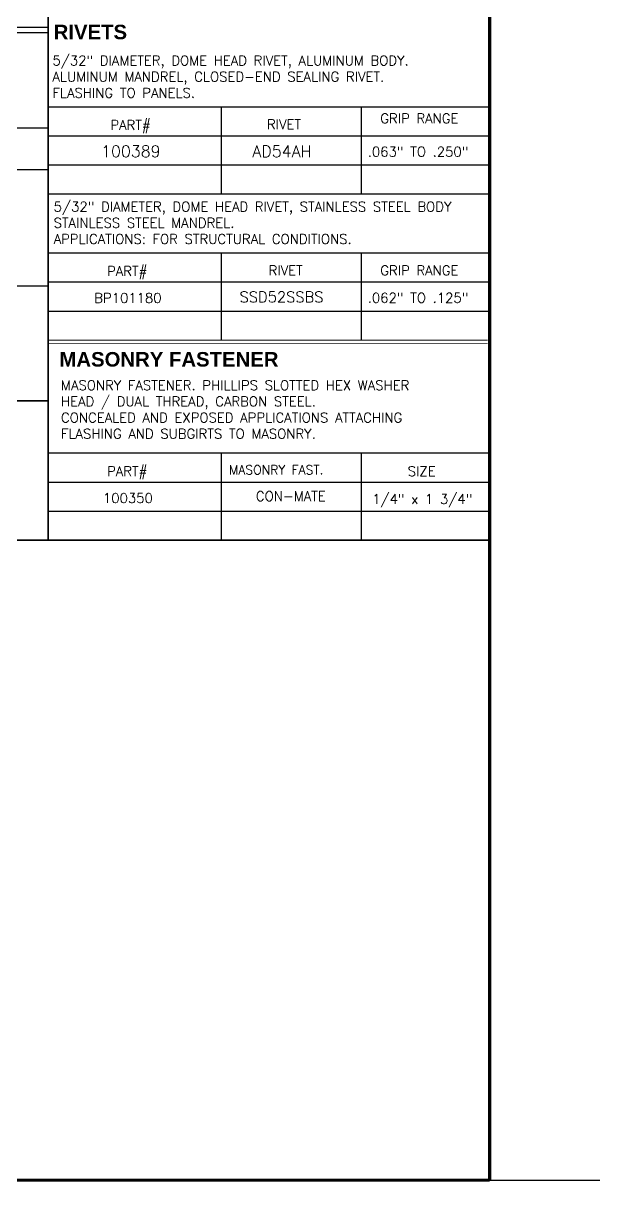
# Model space of a CAD drawing. Header units: inches. Extents: x 0 to 10293, y 0 to 4182.
# Drawn here: x 265.96 to 288.02, y -0.06 to 44.75 of the extents above; entities that cross this region are included whole.
import ezdxf
from ezdxf.enums import TextEntityAlignment as Align

# ---------------------------------------------------------------- set-up
doc = ezdxf.new("R2010")
doc.units = ezdxf.units.IN
doc.header["$LTSCALE"] = 48
doc.header["$MEASUREMENT"] = 0
doc.styles.add('SIMPLEX', font='SIMPLEX.SHX')

msp = doc.modelspace()

# ---------------------------------------------------------------- linework, layer by layer
for p, q in [((244.54791, 44.59516), (266.9225, 44.59516)), ((244.54791, 44.39216), (266.9225, 44.39216)), ((266.9225, 41.51796), (283.92053, 41.51796)), ((273.61776, 41.51796), (273.61776, 38.14296)), ((279.0217, 41.51796), (279.0217, 38.14296)), ((244.54791, 40.70794), (266.9225, 40.70794)), ((266.9225, 40.39296), (283.92053, 40.39296)), ((244.54791, 39.08826), (266.9225, 39.08826)), ((266.9225, 39.26796), (283.92053, 39.26796)), ((266.9225, 38.14937), (283.92053, 38.14937)), ((266.9225, 35.86571), (283.92053, 35.86571)), ((273.61776, 35.86571), (273.61776, 32.49071)), ((279.0217, 35.86571), (279.0217, 32.49071)), ((244.54791, 34.59505), (266.9225, 34.59505)), ((266.9225, 34.74071), (283.92053, 34.74071)), ((266.9225, 33.61571), (283.92053, 33.61571)), ((266.9225, 28.12747), (283.92053, 28.12747)), ((273.61776, 28.12747), (273.61776, 24.75247)), ((279.0217, 28.12747), (279.0217, 24.75247)), ((266.9225, 27.00247), (283.92053, 27.00247)), ((266.9225, 25.87747), (283.92053, 25.87747)), ((266.9225, 24.75247), (283.92053, 24.75247))]:
    msp.add_line(p, q)
for points, const_width in [([(148, 0), (148, 83.752), (284, 83.752), (284, 0)], 0.128), ([(244.54791, 81.31881), (244.54791, 30.14564), (266.9225, 30.14564)], 0.062), ([(266.9225, 24.75247), (266.9225, 81.31881)], 0.062), ([(266.9225, 32.49071), (283.92053, 32.49071)], 0.03125), ([(266.9225, 32.36571), (283.92053, 32.36571)], 0.03125), ([(222.91496, 24.75247), (284, 24.75247)], 0.062), ([(284, 0), (148, 0)], 0.128)]:
    msp.add_lwpolyline(points, dxfattribs=dict(const_width=const_width))
at = {"layer": 'Defpoints'}
msp.add_line((0, 0), (10200, 0), dxfattribs=at)

# ---------------------------------------------------------------- texts
at = {"style": 'SIMPLEX'}
for s, height, p in [('GRIP RANGE', 0.375, (279.7654, 40.8808)), ('RIVET ', 0.375, (275.3837, 40.6529)), ('100389', 0.446819, (268.97286, 39.57295)), ('AD54AH', 0.446819, (274.82382, 39.57295)), ('.063" TO .250"', 0.375, (279.28152, 39.59249)), ('RIVET ', 0.375, (275.44926, 35.00064)), ('GRIP RANGE', 0.375, (279.7654, 35.00064)), ('SSD52SSBS', 0.415956, (274.3251, 33.95538)), ('.062" TO .125"', 0.375, (279.28152, 33.94024)), ('MASONRY FAST. ', 0.3502776, (273.91957, 27.30026)), ('1/4" x 1 3/4"', 0.375, (279.4526, 26.15873))]:
    msp.add_text(s, height=height, dxfattribs=at).set_placement(p)
for s, p in [('PART#', (270.11041, 40.62447)), ('PART# ', (270.11041, 34.97221)), ('BP101180', (270.00964, 33.93406)), ('PART# ', (270.11041, 27.23398)), ('SIZE', (281.36523, 27.23398)), ('100350', (270.00964, 26.19582)), ('CON-MATE', (276.30677, 26.26877))]:
    msp.add_text(s, height=0.375, dxfattribs=at).set_placement(p, align=Align.CENTER)
at = {"char_height": 0.5625, "attachment_point": 1, "style": 'SIMPLEX'}
for s, insert in [('\\fArial|b1|i0|c0|p34;RIVETS', (267.13833, 44.69155)), ('\\fArial|b1|i0|c0|p34;MASONRY FASTENER', (267.36224, 32.03117))]:
    msp.add_mtext(s, dxfattribs=dict(at, insert=insert))
at = {"char_height": 0.375, "attachment_point": 1, "style": 'SIMPLEX'}
for s, insert, width in [('5/32" DIAMETER, DOME HEAD RIVET, ALUMINUM BODY. ALUMINUM MANDREL, CLOSED-END SEALING RIVET.\\PFLASHING TO PANELS.', (267.09183, 43.49392), 17.125), ('5/32" DIAMETER, DOME HEAD RIVET, STAINLESS STEEL BODY STAINLESS STEEL MANDREL.\\PAPPLICATIONS: FOR STRUCTURAL CONDITIONS.', (267.13654, 37.84166), 17.125), ('MASONRY FASTENER. PHILLIPS SLOTTED HEX WASHER HEAD / DUAL THREAD, CARBON STEEL.\\PCONCEALED AND EXPOSED APPLICATIONS ATTACHING FLASHING AND SUBGIRTS TO MASONRY.', (267.42173, 30.93365), 15.5625)]:
    msp.add_mtext(s, dxfattribs=dict(at, insert=insert, width=width))

doc.saveas('drawing.dxf')
